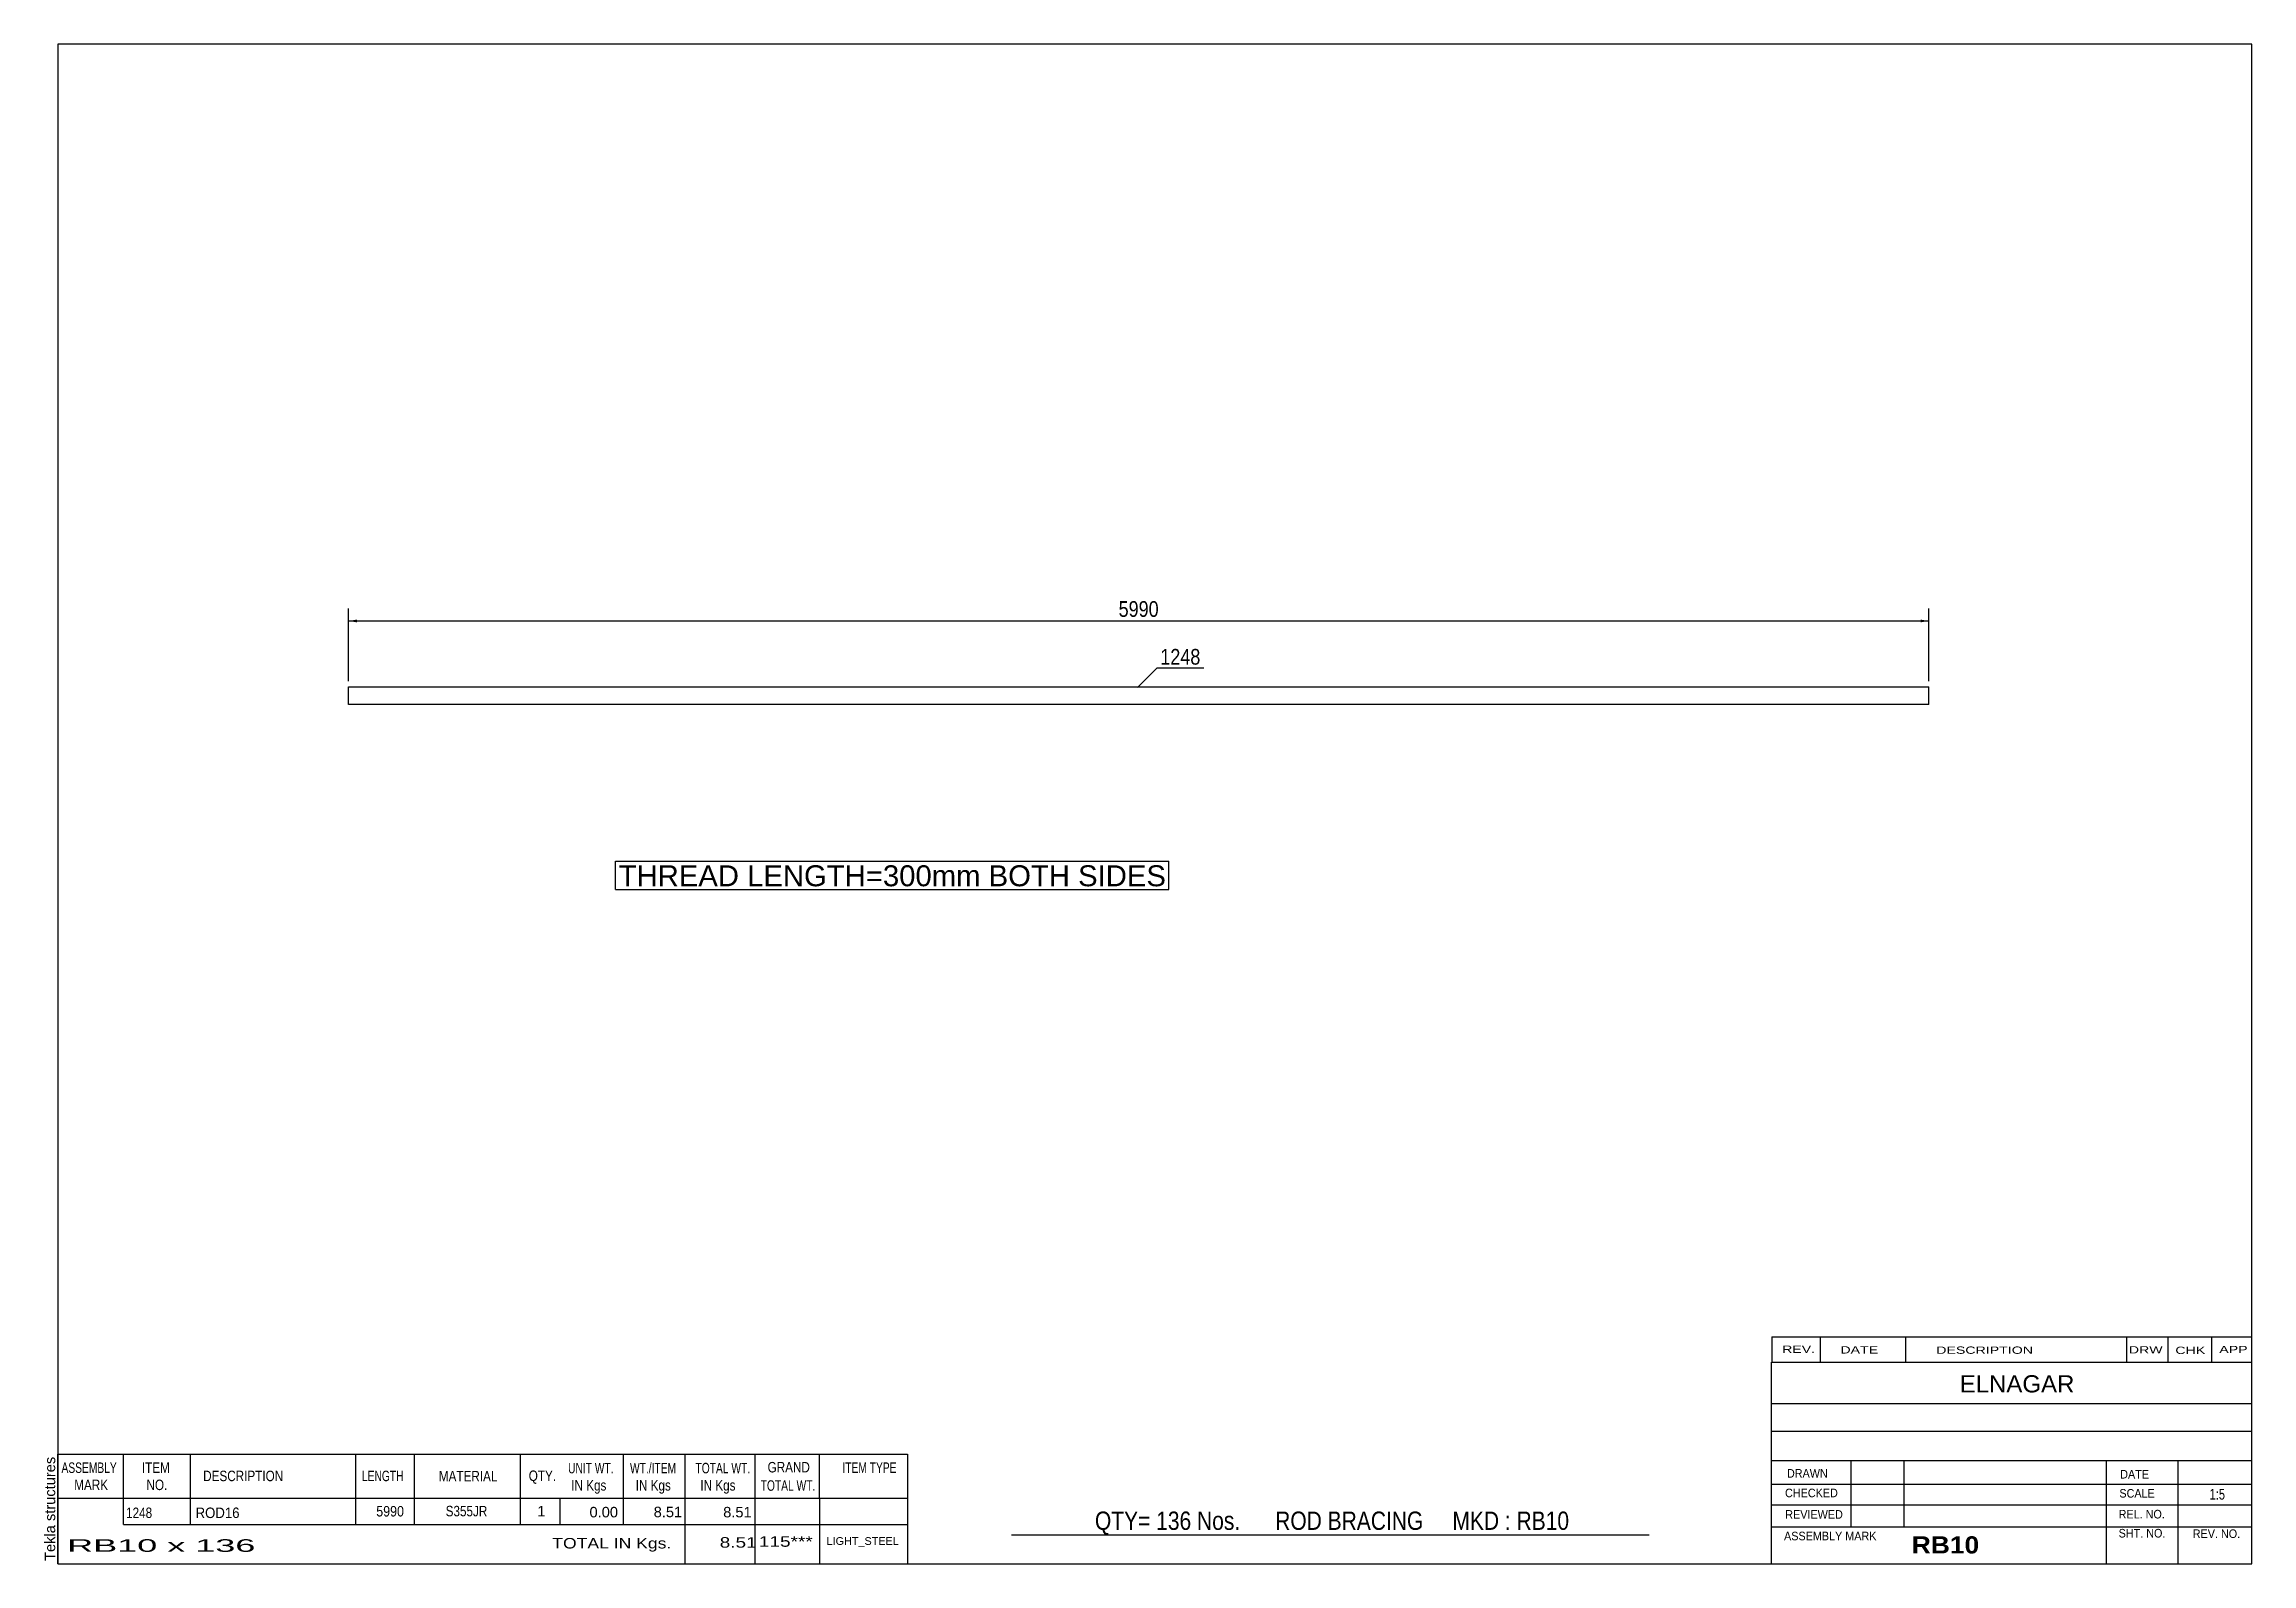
# Model space of a CAD drawing. Header units: millimetres. Extents: x 2 to 405, y 5 to 282.
import ezdxf

# ---------------------------------------------------------------- set-up
doc = ezdxf.new("R2010")
doc.units = ezdxf.units.MM
doc.styles.add('Arial', font='ARIAL.TTF', dxfattribs={"height": 0.2})
doc.styles.add('Arial Bold', font='ARIALBD.TTF', dxfattribs={"height": 0.2})
doc.styles.add('Arial Narrow', font='ARIALN.TTF', dxfattribs={"height": 0.2})

# ---------------------------------------------------------------- blocks, each defined once
blk = doc.blocks.new('Unknown-629078640-1210')
at = {"color": 5, "linetype": 'Continuous'}
for p, q in [((405, 282), (5, 282)), ((5, 282), (5, 5)), ((405, 5), (405, 282)), ((5, 5), (405, 5))]:
    blk.add_line(p, q, dxfattribs=at)
at = {"color": 174, "linetype": 'Continuous', "style": 'Arial'}
blk.add_text('Tekla structures', height=1.9102, rotation=90, dxfattribs=at).set_placement((4.5, 5.5))
blk = doc.blocks.new('Part-629078640-1252 - 1233')
at = {"color": 2, "linetype": 'Continuous'}
for p, q in [((58, 164.85), (202, 164.85)), ((58, 161.65), (58, 164.85)), ((202, 161.65), (58, 161.65)), ((202.1, 164.85), (346.1, 164.85)), ((346.1, 161.65), (202.1, 161.65)), ((346.1, 161.65), (346.1, 164.85))]:
    blk.add_line(p, q, dxfattribs=at)
blk = doc.blocks.new('StraightDimension-629078640-1262 - 1233')
at = {"linetype": 'Continuous'}
for points in [[(59.5, 176.6), (58, 176.85), (59.5, 177.1)], [(344.6, 177.1), (346.1, 176.85), (344.6, 176.6)]]:
    blk.add_hatch(color=7, dxfattribs=at).paths.add_polyline_path(points)
at = {"color": 7, "linetype": 'Continuous'}
for p, q in [((58, 165.85), (58, 179.1)), ((346.1, 165.85), (346.1, 179.1)), ((58, 176.85), (346.1, 176.85))]:
    blk.add_line(p, q, dxfattribs=at)
at = {"color": 0}
blk.add_wipeout([(206.31, 177), (206.31, 181.2), (197.79, 181.2), (197.79, 177)], dxfattribs=at)
at = {"color": 3, "style": 'Arial Narrow'}
blk.add_text('5990', height=2.863, dxfattribs=at).set_placement((198.39, 177.6))
blk = doc.blocks.new('CBS_BOM-629078640-1309')
at = {"color": 7, "linetype": 'Continuous'}
for p, q in [((4.97, 16.97), (4.97, 24.97)), ((4.97, 24.97), (159.89, 24.97)), ((16.97, 16.97), (16.97, 24.97)), ((29.16, 16.97), (29.16, 24.97)), ((59.32, 16.97), (59.32, 24.97)), ((70, 16.97), (70, 24.97)), ((89.32, 16.97), (89.32, 24.97)), ((108.12, 16.97), (108.12, 24.97)), ((119.33, 16.97), (119.33, 24.97)), ((132.12, 16.97), (132.12, 24.97)), ((143.87, 16.97), (143.87, 24.97)), ((159.89, 24.96), (159.89, 16.98)), ((4.97, 16.97), (159.89, 16.97)), ((4.97, 12.17), (4.97, 16.97)), ((16.97, 12.17), (16.97, 16.97)), ((29.16, 12.17), (29.16, 16.97)), ((59.32, 12.17), (59.32, 16.97)), ((70, 12.17), (70, 16.97)), ((89.32, 12.17), (89.32, 16.97)), ((96.58, 12.17), (96.58, 16.97)), ((108.12, 12.17), (108.12, 16.97)), ((119.33, 12.17), (119.33, 16.97)), ((132.12, 12.17), (132.12, 16.97)), ((143.89, 12.17), (143.89, 16.97)), ((159.89, 16.97), (159.89, 12.17)), ((4.97, 4.97), (4.97, 12.15)), ((16.97, 12.17), (159.89, 12.17)), ((119.33, 4.97), (119.33, 12.15)), ((132.12, 4.97), (132.12, 12.15)), ((143.93, 4.97), (143.93, 12.15)), ((159.89, 12.17), (159.89, 4.97)), ((4.97, 4.97), (159.89, 4.97))]:
    blk.add_line(p, q, dxfattribs=at)
at = {"color": 3, "linetype": 'Continuous', "style": 'Arial'}
for s, height, width, p in [('ASSEMBLY', 1.91, 0.7, (5.65, 21.54)), ('MARK', 1.91, 0.8, (7.97, 18.41)), ('ITEM', 1.91, 0.8, (20.3, 21.54)), ('NO.', 1.91, 0.8, (21.15, 18.41)), ('DESCRIPTION', 1.9102, 0.8, (31.48, 20.04)), ('LENGTH', 1.91, 0.7, (60.43, 20.04)), ('MATERIAL', 1.91, 0.8, (74.45, 19.99)), ('QTY.', 1.91, 0.8, (90.84, 20.07)), ('UNIT WT.', 1.91, 0.7, (98.01, 21.47)), ('IN Kgs', 1.91, 0.8, (98.59, 18.33)), ('WT./ITEM', 1.91, 0.7, (109.3, 21.47)), ('IN Kgs', 1.91, 0.8, (110.34, 18.33)), ('TOTAL WT.', 1.91, 0.7, (121.24, 21.47)), ('IN Kgs', 1.91, 0.8, (122.13, 18.33)), ('TOTAL WT.', 1.91, 0.7, (133.13, 18.29)), ('GRAND', 1.91, 0.8, (134.39, 21.63)), ('ITEM TYPE', 1.91, 0.7, (148.03, 21.55))]:
    blk.add_text(s, height=height, dxfattribs=dict(at, width=width)).set_placement(p)
at = {"color": 7, "linetype": 'Continuous', "style": 'Arial'}
for s, width, p in [('1248', 0.8, (17.43, 13.32)), ('ROD16', 0.9, (30.1, 13.32)), ('5990', 0.85, (63.04, 13.6)), ('S355JR', 0.8, (75.69, 13.63))]:
    blk.add_text(s, height=1.91, dxfattribs=dict(at, width=width)).set_placement(p)
for s, p in [('1', (92.41, 13.63)), ('0.00', (101.92, 13.44)), ('8.51', (113.62, 13.47)), ('8.51', (126.29, 13.44))]:
    blk.add_text(s, height=1.91, dxfattribs=at).set_placement(p)
at = {"color": 6, "linetype": 'Continuous', "style": 'Arial'}
for s, height, width, p in [('RB10 x 136', 2.292, 2.05, (6.69, 7.16)), ('TOTAL IN Kgs.', 1.9102, 1.2, (95.13, 7.77)), ('8.51', 1.91, 1.3, (125.65, 7.92)), ('115***', 1.91, 1.3, (132.79, 8.08))]:
    blk.add_text(s, height=height, dxfattribs=dict(at, width=width)).set_placement(p)
blk.add_text('LIGHT_STEEL', height=1.4135, dxfattribs=at).set_placement((145.14, 8.42))
blk = doc.blocks.new('CBS_CALLOFF-629078640-1310')
at = {"color": 7, "linetype": 'Continuous'}
blk.add_line((178.88, 10.27), (295.11, 10.25), dxfattribs=at)
at = {"color": 3, "linetype": 'Continuous', "style": 'Arial Narrow'}
blk.add_text('QTY= 136 Nos.      ROD BRACING     MKD : RB10', height=3.3405, dxfattribs=at).set_placement((194.07, 11.16))
blk = doc.blocks.new('CBS_NAME_BLOG-629078640-1311')
at = {"color": 7, "linetype": 'Continuous'}
for p, q in [((317.41, 41.75), (404.93, 41.75)), ((317.41, 5.04), (317.41, 41.75)), ((317.41, 34.21), (404.93, 34.21)), ((317.48, 29.16), (405, 29.16)), ((317.41, 23.79), (404.93, 23.79)), ((331.93, 11.68), (331.93, 23.78)), ((341.62, 11.71), (341.62, 23.78)), ((378.53, 5.04), (378.53, 23.77)), ((391.58, 5.04), (391.58, 23.78)), ((317.42, 19.49), (405, 19.51)), ((317.41, 15.74), (404.93, 15.74)), ((317.41, 11.7), (404.93, 11.7)), ((317.41, 5), (405, 5))]:
    blk.add_line(p, q, dxfattribs=at)
at = {"color": 3, "linetype": 'Continuous', "style": 'Arial'}
blk.add_text('ELNAGAR', height=3.133, dxfattribs=at).set_placement((351.73, 36.22))
at = {"color": 3, "linetype": 'Continuous'}
for s, height, style, width, p in [('DRAWN', 1.566, 'Arial', 0.9, (320.24, 20.68)), ('DATE', 1.566, 'Arial', 0.9, (381, 20.52)), ('CHECKED', 1.566, 'Arial', 0.9, (319.89, 17.11)), ('SCALE', 1.566, 'Arial', 0.9, (380.85, 17.04)), ('1:5', 1.957, 'Arial Narrow', 0.9, (397.3, 16.68)), ('REVIEWED', 1.566, 'Arial', 0.9, (319.93, 13.19)), ('REL. NO.', 1.566, 'Arial', 0.9, (380.71, 13.24)), ('ASSEMBLY MARK', 1.5663, 'Arial', 0.9, (319.71, 9.26)), ('RB10', 3.131, 'Arial Bold', 1.1, (342.99, 6.86)), ('SHT. NO.', 1.566, 'Arial', 0.9, (380.71, 9.77)), ('REV. NO.', 1.566, 'Arial', 0.9, (394.23, 9.68))]:
    blk.add_text(s, height=height, dxfattribs=dict(at, style=style, width=width)).set_placement(p)
blk = doc.blocks.new('CBS_REVISION-629078640-1312')
at = {"color": 7, "linetype": 'Continuous'}
for p, q in [((317.49, 46.38), (404.99, 46.38)), ((317.49, 46.38), (317.49, 41.75)), ((326.29, 46.38), (326.29, 41.75)), ((341.88, 46.38), (341.88, 41.81)), ((382.14, 46.38), (382.14, 41.75)), ((389.68, 46.38), (389.68, 41.75)), ((397.63, 46.38), (397.63, 41.75)), ((317.49, 41.75), (404.99, 41.75))]:
    blk.add_line(p, q, dxfattribs=at)
at = {"color": 7, "style": 'Arial Narrow', "width": 1.7}
for s, height, p in [('REV.', 1.326, (319.35, 43.43)), ('DATE', 1.326, (329.98, 43.31)), ('DESCRIPTION', 1.3257, (347.46, 43.26)), ('DRW', 1.326, (382.57, 43.32)), ('CHK', 1.326, (391.06, 43.23)), ('APP', 1.326, (399.06, 43.38))]:
    blk.add_text(s, height=height, dxfattribs=at).set_placement(p)
blk = doc.blocks.new('Text-629078640-1211')
at = {"color": 0, "linetype": 'Continuous'}
blk.add_wipeout([(206.92, 128.49), (206.92, 132.49), (107.23, 132.49), (107.23, 128.49)], dxfattribs=at)
at = {"color": 7, "linetype": 'Continuous'}
for p, q in [((106.63, 133.09), (207.52, 133.09)), ((106.63, 127.89), (106.63, 133.09)), ((207.52, 127.89), (207.52, 133.09)), ((106.63, 127.89), (207.52, 127.89))]:
    blk.add_line(p, q, dxfattribs=at)
at = {"color": 1, "linetype": 'Continuous', "style": 'Arial'}
blk.add_text('THREAD LENGTH=300mm BOTH SIDES', height=3.8203, dxfattribs=at).set_placement((107.23, 128.49))
blk = doc.blocks.new('Mark-629078640-1247 - 1233')
at = {"color": 0}
blk.add_wipeout([(213.31, 168.89), (213.31, 171.89), (205.99, 171.89), (205.99, 168.89)], dxfattribs=at)
blk.add_wipeout([(213.31, 168.89), (213.31, 171.89), (205.99, 171.89), (205.99, 168.89)], dxfattribs=at)
at = {"color": 7, "linetype": 'Continuous'}
for p, q in [((201.86, 164.75), (205.39, 168.29)), ((205.39, 168.29), (213.91, 168.29))]:
    blk.add_line(p, q, dxfattribs=at)
at = {"color": 3, "style": 'Arial Narrow'}
blk.add_text('1248', height=2.863, dxfattribs=at).set_placement((205.99, 168.89))

msp = doc.modelspace()

# ---------------------------------------------------------------- block references
for name in ['Unknown-629078640-1210', 'Part-629078640-1252 - 1233', 'CBS_REVISION-629078640-1312', 'CBS_NAME_BLOG-629078640-1311', 'CBS_BOM-629078640-1309', 'CBS_CALLOFF-629078640-1310']:
    msp.add_blockref(name, (0, 0))

# ---------------------------------------------------------------- next in the draw order: block references
for name in ['StraightDimension-629078640-1262 - 1233', 'Text-629078640-1211']:
    msp.add_blockref(name, (0, 0))

# ---------------------------------------------------------------- next in the draw order: block references
msp.add_blockref('Mark-629078640-1247 - 1233', (0, 0))

doc.saveas('drawing.dxf')
